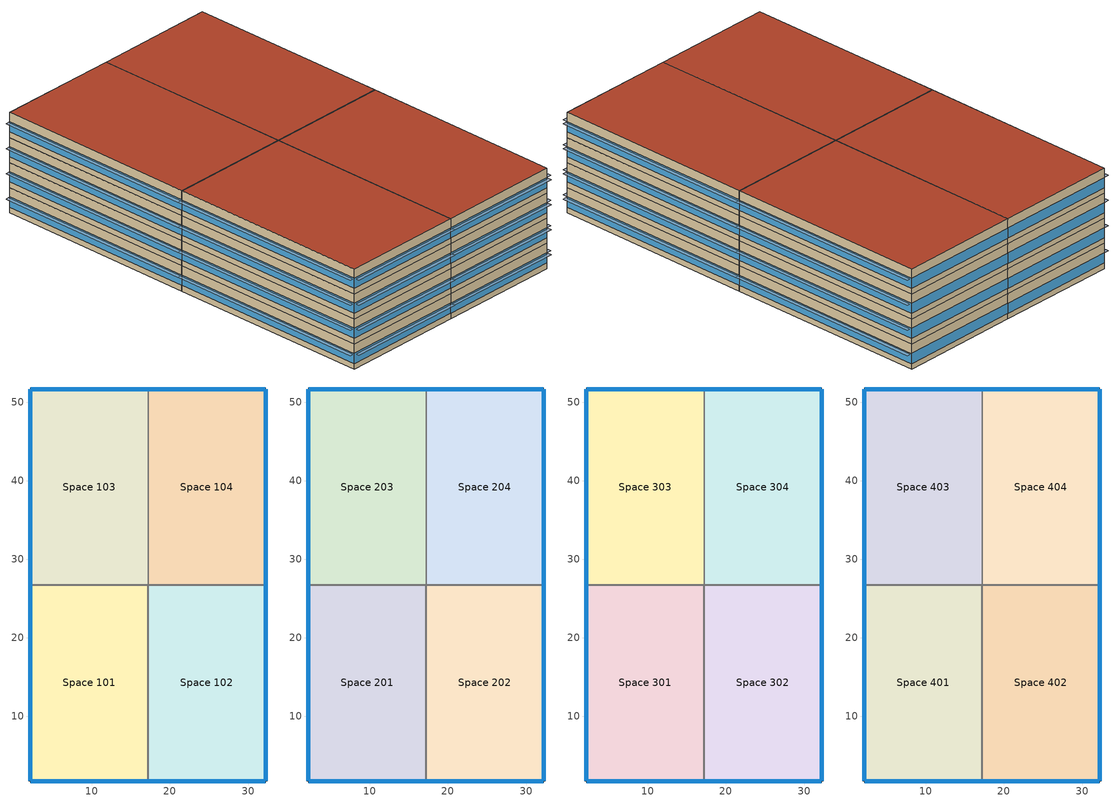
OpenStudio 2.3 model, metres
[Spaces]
Space 101
 floor ground: 17.21,26.71 17.21,1.71 2.21,1.71 2.21,26.71 z0
 wall outside: 2.21,26.71 2.21,1.71 17.21,1.71 z0:3.05
 wall to Space 103: 17.21,26.71 2.21,26.71 z0:3.05
 wall to Space 102: 17.21,1.71 17.21,26.71 z0:3.05
 window: 2.21,26.69 2.21,1.74 / 2.23,1.71 17.18,1.71 z0.7:1.92
Space 102
 floor ground: 32.21,26.71 32.21,1.71 17.21,1.71 17.21,26.71 z0
 wall outside: 17.21,1.71 32.21,1.71 32.21,26.71 z0:3.05
 wall to Space 104: 32.21,26.71 17.21,26.71 z0:3.05
 window: 17.23,1.71 32.18,1.71 / 32.21,1.74 32.21,26.69 z0.7:1.92
Space 103
 floor ground: 17.21,51.71 17.21,26.71 2.21,26.71 2.21,51.71 z0
 wall outside: 17.21,51.71 2.21,51.71 2.21,26.71 z0:3.05
 wall to Space 104: 17.21,26.71 17.21,51.71 z0:3.05
 window: 17.18,51.71 2.23,51.71 / 2.21,51.69 2.21,26.74 z0.7:1.92
Space 104
 floor ground: 32.21,51.71 32.21,26.71 17.21,26.71 17.21,51.71 z0
 wall outside: 32.21,26.71 32.21,51.71 17.21,51.71 z0:3.05
 window: 32.18,51.71 17.23,51.71 / 32.21,26.74 32.21,51.69 z0.7:1.92
Space 201
 floor to Space 101: 17.21,26.71 17.21,1.71 2.21,1.71 2.21,26.71 z3.05
 wall outside: 2.21,26.71 2.21,1.71 17.21,1.71 z3.05:6.1
 wall to Space 203: 17.21,26.71 2.21,26.71 z3.05:6.1
 wall to Space 202: 17.21,1.71 17.21,26.71 z3.05:6.1
 window: 2.23,1.71 17.18,1.71 / 2.21,26.69 2.21,1.74 z3.75:4.97
Space 202
 floor to Space 102: 32.21,26.71 32.21,1.71 17.21,1.71 17.21,26.71 z3.05
 wall outside: 17.21,1.71 32.21,1.71 32.21,26.71 z3.05:6.1
 wall to Space 204: 32.21,26.71 17.21,26.71 z3.05:6.1
 window: 17.23,1.71 32.18,1.71 / 32.21,1.74 32.21,26.69 z3.75:4.97
Space 203
 floor to Space 103: 17.21,51.71 17.21,26.71 2.21,26.71 2.21,51.71 z3.05
 wall outside: 17.21,51.71 2.21,51.71 2.21,26.71 z3.05:6.1
 wall to Space 204: 17.21,26.71 17.21,51.71 z3.05:6.1
 window: 17.18,51.71 2.23,51.71 / 2.21,51.69 2.21,26.74 z3.75:4.97
Space 204
 floor to Space 104: 32.21,51.71 32.21,26.71 17.21,26.71 17.21,51.71 z3.05
 wall outside: 32.21,26.71 32.21,51.71 17.21,51.71 z3.05:6.1
 window: 32.18,51.71 17.23,51.71 / 32.21,26.74 32.21,51.69 z3.75:4.97
Space 301
 floor to Space 201: 17.21,26.71 17.21,1.71 2.21,1.71 2.21,26.71 z6.1
 wall outside: 2.21,26.71 2.21,1.71 17.21,1.71 z6.1:9.14
 wall to Space 303: 17.21,26.71 2.21,26.71 z6.1:9.14
 wall to Space 302: 17.21,1.71 17.21,26.71 z6.1:9.14
 window: 2.23,1.71 17.18,1.71 / 2.21,26.69 2.21,1.74 z6.8:8.02
Space 302
 floor to Space 202: 32.21,26.71 32.21,1.71 17.21,1.71 17.21,26.71 z6.1
 wall outside: 17.21,1.71 32.21,1.71 32.21,26.71 z6.1:9.14
 wall to Space 304: 32.21,26.71 17.21,26.71 z6.1:9.14
 window: 17.23,1.71 32.18,1.71 / 32.21,1.74 32.21,26.69 z6.8:8.02
Space 303
 floor to Space 203: 17.21,51.71 17.21,26.71 2.21,26.71 2.21,51.71 z6.1
 wall outside: 17.21,51.71 2.21,51.71 2.21,26.71 z6.1:9.14
 wall to Space 304: 17.21,26.71 17.21,51.71 z6.1:9.14
 window: 2.21,51.69 2.21,26.74 / 17.18,51.71 2.23,51.71 z6.8:8.02
Space 304
 floor to Space 204: 32.21,51.71 32.21,26.71 17.21,26.71 17.21,51.71 z6.1
 wall outside: 32.21,26.71 32.21,51.71 17.21,51.71 z6.1:9.14
 window: 32.18,51.71 17.23,51.71 / 32.21,26.74 32.21,51.69 z6.8:8.02
Space 401
 floor to Space 301: 17.21,26.71 17.21,1.71 2.21,1.71 2.21,26.71 z9.14
 wall outside: 2.21,26.71 2.21,1.71 17.21,1.71 z9.14:12.19
 wall to Space 403: 17.21,26.71 2.21,26.71 z9.14:12.19
 wall to Space 402: 17.21,1.71 17.21,26.71 z9.14:12.19
 window: 2.21,26.69 2.21,1.74 / 2.23,1.71 17.18,1.71 z9.84:11.07
 roof outside: 17.21,1.71 17.21,26.71 2.21,26.71 2.21,1.71 z12.19
Space 402
 floor to Space 302: 32.21,26.71 32.21,1.71 17.21,1.71 17.21,26.71 z9.14
 wall outside: 17.21,1.71 32.21,1.71 32.21,26.71 z9.14:12.19
 wall to Space 404: 32.21,26.71 17.21,26.71 z9.14:12.19
 window: 17.23,1.71 32.18,1.71 / 32.21,1.74 32.21,26.69 z9.84:11.07
 roof outside: 32.21,1.71 32.21,26.71 17.21,26.71 17.21,1.71 z12.19
Space 403
 floor to Space 303: 17.21,51.71 17.21,26.71 2.21,26.71 2.21,51.71 z9.14
 wall outside: 17.21,51.71 2.21,51.71 2.21,26.71 z9.14:12.19
 wall to Space 404: 17.21,26.71 17.21,51.71 z9.14:12.19
 window: 2.21,51.69 2.21,26.74 / 17.18,51.71 2.23,51.71 z9.84:11.07
 roof outside: 17.21,26.71 17.21,51.71 2.21,51.71 2.21,26.71 z12.19
Space 404
 floor to Space 304: 32.21,51.71 32.21,26.71 17.21,26.71 17.21,51.71 z9.14
 wall outside: 32.21,26.71 32.21,51.71 17.21,51.71 z9.14:12.19
 window: 32.21,26.74 32.21,51.69 / 32.18,51.71 17.23,51.71 z9.84:11.07
 roof outside: 32.21,26.71 32.21,51.71 17.21,51.71 17.21,26.71 z12.19
shading: 32.82,1.74 32.82,26.69 32.21,26.69 32.21,1.74 z4.97; 32.82,26.74 32.82,51.69 32.21,51.69 32.21,26.74 z8.02; 32.82,26.74 32.82,51.69 32.21,51.69 32.21,26.74 z4.97; 17.18,1.1 17.18,1.71 2.23,1.71 2.23,1.1 z1.92; 32.82,1.74 32.82,26.69 32.21,26.69 32.21,1.74 z1.92; 32.82,1.74 32.82,26.69 32.21,26.69 32.21,1.74 z8.02; 2.21,26.74 2.21,51.69 1.6,51.69 1.6,26.74 z4.97; 2.21,1.74 2.21,26.69 1.6,26.69 1.6,1.74 z4.97; 32.82,26.74 32.82,51.69 32.21,51.69 32.21,26.74 z1.92; 2.21,26.74 2.21,51.69 1.6,51.69 1.6,26.74 z8.02; 17.18,1.1 17.18,1.71 2.23,1.71 2.23,1.1 z11.07; 32.18,1.1 32.18,1.71 17.23,1.71 17.23,1.1 z8.02; 32.18,1.1 32.18,1.71 17.23,1.71 17.23,1.1 z4.97; 32.18,1.1 32.18,1.71 17.23,1.71 17.23,1.1 z1.92; 2.21,1.74 2.21,26.69 1.6,26.69 1.6,1.74 z11.07; 32.18,1.1 32.18,1.71 17.23,1.71 17.23,1.1 z11.07; 2.21,1.74 2.21,26.69 1.6,26.69 1.6,1.74 z8.02; 2.21,26.74 2.21,51.69 1.6,51.69 1.6,26.74 z1.92; 32.82,1.74 32.82,26.69 32.21,26.69 32.21,1.74 z11.07; 32.82,26.74 32.82,51.69 32.21,51.69 32.21,26.74 z11.07; 2.21,26.74 2.21,51.69 1.6,51.69 1.6,26.74 z11.07; 17.18,1.1 17.18,1.71 2.23,1.71 2.23,1.1 z8.02; 17.18,1.1 17.18,1.71 2.23,1.71 2.23,1.1 z4.97; 2.21,1.74 2.21,26.69 1.6,26.69 1.6,1.74 z1.92
[Building]
Building 1: Space Type=189.1-2009 - Office - OpenOffice - CZ4-8; Default Construction Set=189.1-2009 - CZ5 - Office
[Site]
Calgary: Latitude {deg}=51.12; Longitude {deg}=-114.02; Time Zone {hr}=-7; Elevation {m}=1084
[ClimateZones]
Climate Zone Institution Name 1=ASHRAE; Climate Zone Document Name 1=ANSI/ASHRAE Standard 169; Climate Zone Document Year 1=2006; Climate Zone Institution Name 2=CEC; Climate Zone Document Name 2=California Climate Zone Descriptions; Climate Zone Document Year 2=1995
[SizingPeriod:DesignDay] Maximum Dry-Bulb Temperature {C}=23; Daily Dry-Bulb Temperature Range {deltaC}=0; Humidity Indicating Conditions at Maximum Dry-Bulb=23; Barometric Pressure {Pa}=31000; Wind Speed {m/s}=0; Wind Direction {deg}=0; Sky Clearness=0; Snow Indicator=0; Day of Month=1; Month=1; Day Type=SummerDesignDay; Daylight Saving Time Indicator=0; Humidity Indicating Type=WetBulb; Dry-Bulb Temperature Range Modifier Type=DefaultMultipliers; Solar Model Indicator=ASHRAEClearSky
Sizing Period Design Day 1; Sizing Period Design Day 2
[DefaultConstructionSet] Interior Partition Construction=Interior Partition
Name | Default Exterior Surface Constructions | Default Interior Surface Constructions | Default Ground Contact Surface Constructions | Default Exterior SubSurface Constructions | Default Interior SubSurface Constructions
189.1-2009 - CZ1 - Office | Default Surface Constructions 1 | Default Surface Constructions 2 | Default Surface Constructions 3 | Default Sub Surface Constructions 1 | Default Sub Surface Constructions 2
189.1-2009 - CZ5 - Office | Default Surface Constructions 13 | Default Surface Constructions 14 | Default Surface Constructions 15 | Default Sub Surface Constructions 9 | Default Sub Surface Constructions 10
[DefaultSurfaceConstructions]
Name | Floor Construction | Wall Construction | Roof Ceiling Construction
Default Surface Constructions 1 | ExtSlabCarpet 4in ClimateZone 1-8 | ASHRAE 189.1-2009 ExtWall Mass ClimateZone 1 | ASHRAE 189.1-2009 ExtRoof IEAD ClimateZone 1
Default Surface Constructions 2; Default Surface Constructions 14 | Interior Floor | Interior Wall | Interior Ceiling
Default Surface Constructions 3; Default Surface Constructions 15 | ExtSlabCarpet 4in ClimateZone 1-8 | ExtSlabCarpet 4in ClimateZone 1-8 | ExtSlabCarpet 4in ClimateZone 1-8
Default Surface Constructions 13 | ExtSlabCarpet 4in ClimateZone 1-8 | ASHRAE 189.1-2009 ExtWall Mass ClimateZone 5 | ASHRAE 189.1-2009 ExtRoof IEAD ClimateZone 2-5
[Construction]
ExtSlabCarpet 4in ClimateZone 1-8: MAT-CC05 4 HW CONCRETE, CP02 CARPET PAD
ASHRAE 189.1-2009 ExtWall Mass ClimateZone 1: 1IN Stucco, 8IN Concrete HW, Wall Insulation [31], 1/2IN Gypsum
ASHRAE 189.1-2009 ExtRoof IEAD ClimateZone 1: Roof Membrane, Roof Insulation [18], Metal Decking
Interior Floor: F16 Acoustic tile, F05 Ceiling air space resistance, M11 100mm lightweight concrete
Interior Wall: G01a 19mm gypsum board, F04 Wall air space resistance, G01a 19mm gypsum board
Interior Ceiling: M11 100mm lightweight concrete, F05 Ceiling air space resistance, F16 Acoustic tile
ASHRAE 189.1-2009 ExtWindow ClimateZone 1: Theoretical Glass [167]
Exterior Door: F08 Metal surface, I01 25mm insulation board
Interior Window: Clear 3mm
Interior Door; Interior Partition: G05 25mm wood
ASHRAE 189.1-2009 ExtRoof IEAD ClimateZone 2-5: Roof Membrane, Roof Insulation [21], Metal Decking
ASHRAE 189.1-2009 ExtWindow ClimateZone 4-5: Theoretical Glass [207]
ASHRAE 189.1-2009 ExtWall Mass ClimateZone 5: 1IN Stucco, 8IN Concrete HW, Wall Insulation [40], 1/2IN Gypsum
[Material] Thermal Absorptance=0.9
Name | Roughness | Thickness {m} | Conductivity {W/m-K} | Density {kg/m3} | Specific Heat {J/kg-K} | Solar Absorptance | Visible Absorptance
MAT-CC05 4 HW CONCRETE | Rough | 0.1016 | 1.311 | 2240 | 836.8 | 0.85 | 0.85
1IN Stucco | Smooth | 0.0253 | 0.6918 | 1858 | 837 | 0.92 | 0.92
8IN Concrete HW | MediumRough | 0.2033 | 1.7296 | 2243 | 837 | 0.65 | 0.65
Wall Insulation [31] | MediumRough | 0.0337 | 0.0432 | 91 | 837 | 0.5 | 0.5
1/2IN Gypsum | Smooth | 0.0127 | 0.16 | 784.9 | 830 | 0.4 | 0.4
Roof Membrane | VeryRough | 0.0095 | 0.16 | 1121.29 | 1460 | 0.7 | 0.7
Roof Insulation [18] | MediumRough | 0.1693 | 0.049 | 265 | 836.8 | 0.7 | 0.7
Metal Decking | MediumSmooth | 0.0015 | 45.006 | 7680 | 418.4 | 0.6 | 0.6
F16 Acoustic tile | MediumSmooth | 0.0191 | 0.06 | 368 | 590 | 0.3 | 0.3
M11 100mm lightweight concrete | MediumRough | 0.1016 | 0.53 | 1280 | 840 | 0.5 | 0.5
G01a 19mm gypsum board | MediumSmooth | 0.019 | 0.16 | 800 | 1090 | 0.4 | 0.4
F08 Metal surface | Smooth | 0.0008 | 45.28 | 7824 | 500 | 0.7 | 0.7
I01 25mm insulation board | MediumRough | 0.0254 | 0.03 | 43 | 1210 | 0.6 | 0.6
G05 25mm wood | MediumSmooth | 0.0254 | 0.15 | 608 | 1630 | 0.5 | 0.5
Roof Insulation [21] | MediumRough | 0.2105 | 0.049 | 265 | 836.8 | 0.7 | 0.7
Wall Insulation [40] | MediumRough | 0.0794 | 0.0432 | 91 | 837 | 0.5 | 0.5
[Material:NoMass]
CP02 CARPET PAD: Roughness=Smooth; Thermal Resistance {m2-K/W}=0.1; Thermal Absorptance=0.9; Solar Absorptance=0.8; Visible Absorptance=0.8
[Material:AirGap]
Name | Thermal Resistance {m2-K/W}
F05 Ceiling air space resistance | 0.18
F04 Wall air space resistance | 0.15
[DefaultSubSurfaceConstructions]
Name | Fixed Window Construction | Operable Window Construction | Door Construction | Tubular Daylight Dome Construction | Tubular Daylight Diffuser Construction
Default Sub Surface Constructions 1 | ASHRAE 189.1-2009 ExtWindow ClimateZone 1 | ASHRAE 189.1-2009 ExtWindow ClimateZone 1 | Exterior Door | Interior Window | Interior Window
Default Sub Surface Constructions 2; Default Sub Surface Constructions 10 | Interior Window | Interior Window | Interior Door
Default Sub Surface Constructions 9 | ASHRAE 189.1-2009 ExtWindow ClimateZone 4-5 | ASHRAE 189.1-2009 ExtWindow ClimateZone 4-5 | Exterior Door | Interior Window | Interior Window
[WindowMaterial:Glazing] Optical Data Type=SpectralAverage; Thickness {m}=0.003; Back Side Solar Reflectance at Normal Incidence=0; Back Side Visible Reflectance at Normal Incidence=0; Infrared Transmittance at Normal Incidence=0; Dirt Correction Factor for Solar and Visible Transmittance=1; Solar Diffusing=No
Name | Solar Transmittance at Normal Incidence | Front Side Solar Reflectance at Normal Incidence | Visible Transmittance at Normal Incidence | Front Side Visible Reflectance at Normal Incidence | Front Side Infrared Hemispherical Emissivity | Back Side Infrared Hemispherical Emissivity | Conductivity {W/m-K}
Theoretical Glass [167] | 0.2374 | 0.7126 | 0.2512 | 0.6988 | 0.985 | 0.985 | 2.1073
Clear 3mm | 0.837 | 0.075 | 0.898 | 0.081 | 0.84 | 0.84 | 0.9
Theoretical Glass [207] | 0.3311 | 0.6189 | 0.44 | 0.51 | 0.9 | 0.9 | 0.0133
[WindowMaterial:Blind]
Window Material Blind 1: Slat Width {m}=0.025; Slat Separation {m}=0.01875; Front Side Slat Beam Solar Reflectance=0.5; Back Side Slat Beam Solar Reflectance=0.5; Front Side Slat Diffuse Solar Reflectance=0.5; Back Side Slat Diffuse Solar Reflectance=0.5; Slat Beam Visible Transmittance=0
[SpaceType] Standards Building Type=Office; Standards Space Type=OpenOffice
Name | Default Schedule Set | Design Specification Outdoor Air Object
189.1-2009 - Office - OpenOffice - CZ1-3 | 189.1-2009 - Office - OpenOffice - CZ1-3 Schedule Set | 189.1-2009 - Office - OpenOffice - CZ1-3 Ventilation
189.1-2009 - Office - OpenOffice - CZ4-8 | 189.1-2009 - Office - OpenOffice - CZ4-8 Schedule Set | 189.1-2009 - Office - OpenOffice - CZ4-8 Ventilation
[DefaultScheduleSet] Number of People Schedule=Office Work Occ; People Activity Level Schedule=Office Activity; Lighting Schedule=Office Bldg Light; Electric Equipment Schedule=Office Bldg Equip; Infiltration Schedule=Office Infil Quarter On
189.1-2009 - Office - OpenOffice - CZ1-3 Schedule Set; 189.1-2009 - Office - OpenOffice - CZ4-8 Schedule Set
[Lights:Definition] Design Level Calculation Method=Watts/Area; Watts per Space Floor Area {W/m2}=10.6563
189.1-2009 - Office - OpenOffice - CZ1-3 Lights Definition; 189.1-2009 - Office - OpenOffice - CZ4-8 Lights Definition
[Lights]
Name | Lights Definition | Space or SpaceType
189.1-2009 - Office - OpenOffice - CZ1-3 Lights | 189.1-2009 - Office - OpenOffice - CZ1-3 Lights Definition | 189.1-2009 - Office - OpenOffice - CZ1-3
189.1-2009 - Office - OpenOffice - CZ4-8 Lights | 189.1-2009 - Office - OpenOffice - CZ4-8 Lights Definition | 189.1-2009 - Office - OpenOffice - CZ4-8
[DesignSpecification:OutdoorAir] Outdoor Air Method=Sum; Outdoor Air Flow per Person {m3/s-person}=0.00943895
189.1-2009 - Office - OpenOffice - CZ1-3 Ventilation; 189.1-2009 - Office - OpenOffice - CZ4-8 Ventilation
[People:Definition] Number of People Calculation Method=People/Area; People per Space Floor Area {person/m2}=0.0565105; Fraction Radiant=0.3
189.1-2009 - Office - OpenOffice - CZ1-3 People Definition; 189.1-2009 - Office - OpenOffice - CZ4-8 People Definition
[People]
Name | People Definition | Space or SpaceType
189.1-2009 - Office - OpenOffice - CZ1-3 People | 189.1-2009 - Office - OpenOffice - CZ1-3 People Definition | 189.1-2009 - Office - OpenOffice - CZ1-3
189.1-2009 - Office - OpenOffice - CZ4-8 People | 189.1-2009 - Office - OpenOffice - CZ4-8 People Definition | 189.1-2009 - Office - OpenOffice - CZ4-8
[SpaceInfiltration:DesignFlowRate] Design Flow Rate Calculation Method=Flow/ExteriorArea
Name | Space or SpaceType | Flow per Exterior Surface Area {m3/s-m2}
189.1-2009 - Office - OpenOffice - CZ1-3 Infiltration | 189.1-2009 - Office - OpenOffice - CZ1-3 | 0.00030226
189.1-2009 - Office - OpenOffice - CZ4-8 Infiltration | 189.1-2009 - Office - OpenOffice - CZ4-8 | 0.000226568
[ElectricEquipment:Definition] Design Level Calculation Method=Watts/Area; Watts per Space Floor Area {W/m2}=7.64238
189.1-2009 - Office - OpenOffice - CZ1-3 Electric Equipment Definition; 189.1-2009 - Office - OpenOffice - CZ4-8 Electric Equipment Definition
[ElectricEquipment]
Name | Electric Equipment Definition | Space or SpaceType
189.1-2009 - Office - OpenOffice - CZ1-3 Electric Equipment | 189.1-2009 - Office - OpenOffice - CZ1-3 Electric Equipment Definition | 189.1-2009 - Office - OpenOffice - CZ1-3
189.1-2009 - Office - OpenOffice - CZ4-8 Electric Equipment | 189.1-2009 - Office - OpenOffice - CZ4-8 Electric Equipment Definition | 189.1-2009 - Office - OpenOffice - CZ4-8
[ThermostatSetpoint:DualSetpoint] Heating Setpoint Temperature Schedule=Medium Office HtgSetp; Cooling Setpoint Temperature Schedule=Medium Office ClgSetp
Thermal Zone 2 Thermostat 1; Thermal Zone 3 Thermostat 1; Thermal Zone 4 Thermostat 1; Thermal Zone 1 Thermostat 1
[ShadingControl]
Shading Control 1: Shading Type=InteriorBlind; Shading Device Material=Window Material Blind 1
[BuildingStory] Nominal Floor to Floor Height {m}=3.048
Name | Nominal Z Coordinate {m}
Building Story 1 | 0
Building Story 2 | 3.048
Building Story 3 | 6.096
Building Story 4 | 9.144
[Space] Space Type=189.1-2009 - Office - OpenOffice - CZ1-3; Default Construction Set=189.1-2009 - CZ1 - Office
Name | Building Story | Thermal Zone
Space 101; Space 102; Space 103; Space 104 | Building Story 1 | Thermal Zone 1
Space 201; Space 202; Space 203; Space 204 | Building Story 2 | Thermal Zone 2
Space 301; Space 302; Space 303; Space 304 | Building Story 3 | Thermal Zone 3
Space 401; Space 402; Space 403; Space 404 | Building Story 4 | Thermal Zone 4
[ThermalZone] Use Ideal Air Loads=Yes
Name | Thermostat
Thermal Zone 1 | Thermal Zone 1 Thermostat 1
Thermal Zone 2 | Thermal Zone 2 Thermostat 1
Thermal Zone 3 | Thermal Zone 3 Thermostat 1
Thermal Zone 4 | Thermal Zone 4 Thermostat 1
[Sizing:Zone] Zone Cooling Design Supply Air Temperature Input Method=SupplyAirTemperature; Zone Cooling Design Supply Air Temperature {C}=14; Zone Cooling Design Supply Air Temperature Difference {deltaC}=11.11; Zone Heating Design Supply Air Temperature Input Method=SupplyAirTemperature; Zone Heating Design Supply Air Temperature {C}=40; Zone Heating Design Supply Air Temperature Difference {deltaC}=11.11; Zone Cooling Design Supply Air Humidity Ratio {kg-H2O/kg-air}=0.0085; Zone Heating Design Supply Air Humidity Ratio {kg-H2O/kg-air}=0.008; Cooling Design Air Flow Method=DesignDay; Heating Design Air Flow Method=DesignDay; Account for Dedicated Outdoor Air System=No; Dedicated Outdoor Air System Control Strategy=NeutralSupplyAir; Dedicated Outdoor Air Low Setpoint Temperature for Design {C}=autosize; Dedicated Outdoor Air High Setpoint Temperature for Design {C}=autosize
Thermal Zone 1; Thermal Zone 2; Thermal Zone 3; Thermal Zone 4
[Schedule:Ruleset]
Name | Default Day Schedule | Summer Design Day Schedule | Winter Design Day Schedule
Office Bldg Light | Office Bldg Light Default Schedule | Office Bldg Light Summer Design Day | Office Bldg Light Winter Design Day
Office Activity | Office Activity Default Schedule | Office Activity Summer Design Day | Office Activity Winter Design Day
Office Infil Quarter On | Office Infil Quarter On Default Schedule | Office Infil Quarter On Summer Design Day | Office Infil Quarter On Winter Design Day
Office Bldg Equip | Office Bldg Equip Default Schedule | Office Bldg Equip Summer Design Day | Office Bldg Equip Winter Design Day
Medium Office HtgSetp | Medium Office HtgSetp Default Schedule | Medium Office HtgSetp Summer Design Day | Medium Office HtgSetp Winter Design Day
Medium Office ClgSetp | Medium Office ClgSetp Default Schedule | Medium Office ClgSetp Summer Design Day | Medium Office ClgSetp Winter Design Day
Office Work Occ | Office Bldg Occ Default Schedule | Office Bldg Occ Summer Design Day | Office Bldg Occ Winter Design Day
[Schedule:Day]
Office Bldg Light Default Schedule: 5, 0, 0.05, 7, 0, 0.1, 8, 0, 0.3, 17, 0, 0.9, 18, 0, 0.7, 20, 0, 0.5, 22, 0, 0.3, 23, 0, 0.1, 24, 0, 0.05
Office Bldg Light Summer Design Day; Office Infil Quarter On Rule 1 Day Schedule; Office Bldg Equip Summer Design Day: 24, 0, 1
Office Bldg Light Winter Design Day; Office Bldg Equip Winter Design Day; Office Bldg Occ Winter Design Day; Office Bldg Occ Rule 1 Day Schedule: 24, 0, 0
Office Bldg Light Rule 1 Day Schedule: 24, 0, 0.05
Office Bldg Light Rule 2 Day Schedule: 6, 0, 0.05, 8, 0, 0.1, 14, 0, 0.5, 17, 0, 0.15, 24, 0, 0.05
Office Activity Default Schedule; Office Activity Summer Design Day; Office Activity Winter Design Day: 24, 0, 132
Office Infil Quarter On Default Schedule; Office Infil Quarter On Summer Design Day: 6, 0, 1, 22, 0, 0.25, 24, 0, 1
Office Infil Quarter On Winter Design Day; Office Infil Quarter On Rule 2 Day Schedule: 6, 0, 1, 18, 0, 0.25, 24, 0, 1
Office Bldg Equip Default Schedule: 8, 0, 0.4, 12, 0, 0.9, 13, 0, 0.8, 17, 0, 0.9, 18, 0, 0.8, 20, 0, 0.6, 22, 0, 0.5, 24, 0, 0.4
Office Bldg Equip Rule 1 Day Schedule: 24, 0, 0.3
Office Bldg Equip Rule 2 Day Schedule: 6, 0, 0.3, 8, 0, 0.4, 14, 0, 0.5, 17, 0, 0.35, 24, 0, 0.3
Medium Office HtgSetp Default Schedule: 6, 0, 15.6, 22, 0, 21, 24, 0, 15.6
Medium Office HtgSetp Summer Design Day; Medium Office HtgSetp Rule 1 Day Schedule: 24, 0, 15.6
Medium Office HtgSetp Winter Design Day: 24, 0, 21
Medium Office HtgSetp Rule 2 Day Schedule: 6, 0, 15.6, 18, 0, 21, 24, 0, 15.6
Medium Office ClgSetp Default Schedule; Medium Office ClgSetp Summer Design Day: 6, 0, 26.7, 22, 0, 24, 24, 0, 26.7
Medium Office ClgSetp Winter Design Day; Medium Office ClgSetp Rule 1 Day Schedule: 24, 0, 26.7
Medium Office ClgSetp Rule 2 Day Schedule: 6, 0, 26.7, 18, 0, 24, 24, 0, 26.7
Office Bldg Occ Default Schedule: 6, 0, 0, 7, 0, 0.1, 8, 0, 0.2, 12, 0, 0.85, 13, 0, 0.5, 17, 0, 0.85, 18, 0, 0.7, 20, 0, 0.4, 22, 0, 0.1, 24, 0, 0.05
Office Bldg Occ Summer Design Day: 6, 0, 0, 22, 0, 1, 24, 0, 0.05
Office Bldg Occ Rule 2 Day Schedule: 6, 0, 0, 8, 0, 0.1, 14, 0, 0.4, 17, 0, 0.1, 24, 0, 0
[Schedule:Rule] Apply Monday=No; Apply Tuesday=No; Apply Wednesday=No; Apply Thursday=No; Apply Friday=No; Date Specification Type=DateRange; Start Month=1; Start Day=1; End Month=12; End Day=31
Name | Schedule Ruleset | Rule Order | Day Schedule | Apply Sunday | Apply Saturday
Office Bldg Light Rule 1 | Office Bldg Light | 0 | Office Bldg Light Rule 1 Day Schedule | Yes | No
Office Bldg Light Rule 2 | Office Bldg Light | 1 | Office Bldg Light Rule 2 Day Schedule | No | Yes
Office Infil Quarter On Rule 1 | Office Infil Quarter On | 0 | Office Infil Quarter On Rule 1 Day Schedule | Yes | No
Office Infil Quarter On Rule 2 | Office Infil Quarter On | 1 | Office Infil Quarter On Rule 2 Day Schedule | No | Yes
Office Bldg Equip Rule 1 | Office Bldg Equip | 0 | Office Bldg Equip Rule 1 Day Schedule | Yes | No
Office Bldg Equip Rule 2 | Office Bldg Equip | 1 | Office Bldg Equip Rule 2 Day Schedule | No | Yes
Medium Office HtgSetp Rule 1 | Medium Office HtgSetp | 0 | Medium Office HtgSetp Rule 1 Day Schedule | Yes | No
Medium Office HtgSetp Rule 2 | Medium Office HtgSetp | 1 | Medium Office HtgSetp Rule 2 Day Schedule | No | Yes
Medium Office ClgSetp Rule 1 | Medium Office ClgSetp | 0 | Medium Office ClgSetp Rule 1 Day Schedule | Yes | No
Medium Office ClgSetp Rule 2 | Medium Office ClgSetp | 1 | Medium Office ClgSetp Rule 2 Day Schedule | No | Yes
Office Work Occ Rule 1 | Office Work Occ | 0 | Office Bldg Occ Rule 1 Day Schedule | Yes | No
Office Work Occ Rule 2 | Office Work Occ | 1 | Office Bldg Occ Rule 2 Day Schedule | No | Yes
